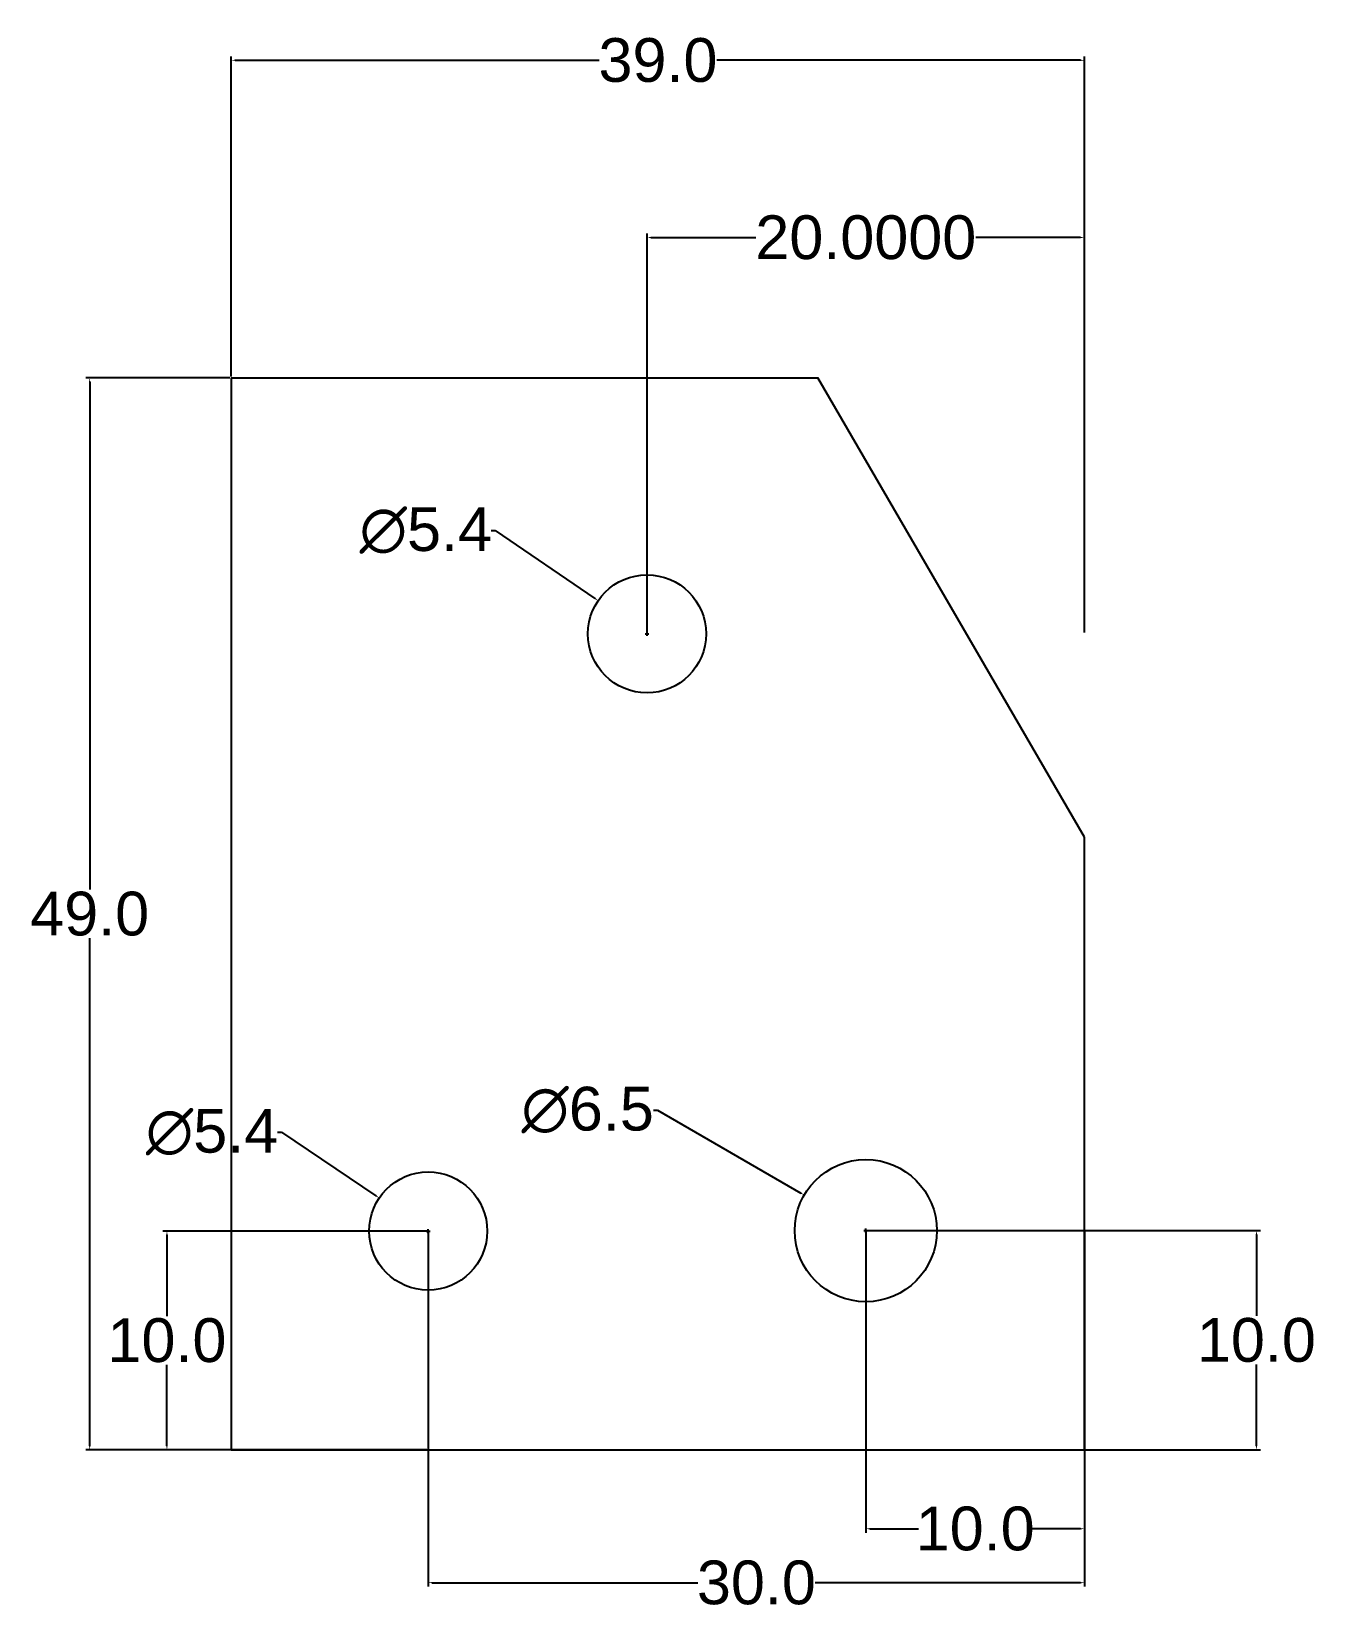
# Model space of a CAD drawing. Header units: millimetres. Extents: x 13.4 to 72, y -41.3 to 30.9.
import ezdxf

# ---------------------------------------------------------------- set-up
doc = ezdxf.new("R2010")
doc.units = ezdxf.units.MM
doc.header["$MEASUREMENT"] = 0
doc.styles.get("Standard").update_dxf_attribs({"font": 'arial.ttf'})
doc.dimstyles.get("Standard").update_dxf_attribs({"dimtxt": 2, "dimasz": 0.18, "dimexe": 0.18, "dimexo": 0.0625, "dimgap": 0.09, "dimtad": 0, "dimtih": 1, "dimtoh": 1, "dimdec": 1, "dimzin": 0, "dimdsep": 46, "dimtxsty": 'Standard', "dimcen": 0.09, "dimadec": 0, "dimazin": 0, "dimtfac": 1, "dimtdec": 1, "dimtofl": 0, "dimtmove": 0, "dimatfit": 3, "dimfxl": 1, "dimtolj": 1, "dimtzin": 0, "dimarcsym": 0})

# ---------------------------------------------------------------- blocks, each defined once
blk = doc.blocks.new('*D7')
at = {"color": 0, "lineweight": -2, "transparency": 16777216}
for p, q in [((22.496, 15.124), (22.496, 29.762)), ((61.496, 15.124), (61.496, 29.762)), ((22.676, 29.582), (39.313, 29.582)), ((61.316, 29.582), (44.68, 29.582))]:
    blk.add_line(p, q, dxfattribs=at)
at = {"color": 0, "transparency": 16777216}
for points in [[(22.676, 29.612), (22.676, 29.552), (22.496, 29.582)], [(61.316, 29.612), (61.316, 29.552), (61.496, 29.582)]]:
    blk.add_solid(points, dxfattribs=at)
at = {"layer": 'Defpoints', "color": 0, "transparency": 16777216}
for p in [(61.496, 29.582), (22.496, 15.061), (61.496, 15.061)]:
    blk.add_point(p, dxfattribs=at)
at = {"color": 0, "transparency": 16777216, "insert": (41.996, 29.582), "char_height": 2, "attachment_point": 5}
blk.add_mtext('\\A1;39.0', dxfattribs=at)
blk = doc.blocks.new('*D8')
at = {"color": 0, "lineweight": -2, "transparency": 16777216}
for p, q in [((41.496, 3.424), (41.496, 21.66)), ((41.676, 21.48), (46.464, 21.48)), ((61.316, 21.48), (56.528, 21.48)), ((61.496, 3.424), (61.496, 21.66))]:
    blk.add_line(p, q, dxfattribs=at)
at = {"color": 0, "transparency": 16777216}
for points in [[(41.676, 21.51), (41.676, 21.45), (41.496, 21.48)], [(61.316, 21.51), (61.316, 21.45), (61.496, 21.48)]]:
    blk.add_solid(points, dxfattribs=at)
at = {"layer": 'Defpoints', "color": 0, "transparency": 16777216}
for p in [(61.496, 21.48), (41.496, 3.361), (61.496, 3.361)]:
    blk.add_point(p, dxfattribs=at)
at = {"color": 0, "transparency": 16777216, "insert": (51.496, 21.48), "char_height": 2, "attachment_point": 5}
blk.add_mtext('\\A1;20.0000', dxfattribs=at)
blk = doc.blocks.new('*D9')
at = {"color": 0, "lineweight": -2, "transparency": 16777216}
for p, q in [((34.38, 8.085), (34.56, 8.085)), ((34.56, 8.085), (39.116, 4.982)), ((41.406, 3.361), (41.586, 3.361)), ((41.496, 3.271), (41.496, 3.451))]:
    blk.add_line(p, q, dxfattribs=at)
at = {"color": 0, "transparency": 16777216}
blk.add_solid([(39.133, 5.007), (39.099, 4.957), (39.265, 4.881)], dxfattribs=at)
at = {"layer": 'Defpoints', "color": 0, "transparency": 16777216}
for p in [(39.265, 4.881), (43.728, 1.841)]:
    blk.add_point(p, dxfattribs=at)
at = {"color": 0, "transparency": 16777216, "insert": (31.386, 8.085), "char_height": 2, "width": 3.11903, "attachment_point": 5}
blk.add_mtext('\\A1;∅5.4', dxfattribs=at)
blk = doc.blocks.new('*D10')
at = {"color": 0, "lineweight": -2, "transparency": 16777216}
for p, q in [((24.609, -19.419), (24.789, -19.419)), ((24.789, -19.419), (29.108, -22.33)), ((31.406, -23.939), (31.586, -23.939)), ((31.496, -24.029), (31.496, -23.849))]:
    blk.add_line(p, q, dxfattribs=at)
at = {"color": 0, "transparency": 16777216}
blk.add_solid([(29.125, -22.305), (29.091, -22.355), (29.257, -22.43)], dxfattribs=at)
at = {"layer": 'Defpoints', "color": 0, "transparency": 16777216}
for p in [(29.257, -22.43), (33.735, -25.448)]:
    blk.add_point(p, dxfattribs=at)
at = {"color": 0, "transparency": 16777216, "insert": (21.615, -19.419), "char_height": 2, "attachment_point": 5}
blk.add_mtext('\\A1;∅5.4', dxfattribs=at)
blk = doc.blocks.new('*D11')
at = {"color": 0, "lineweight": -2, "transparency": 16777216}
for p, q in [((41.789, -18.409), (41.969, -18.409)), ((41.969, -18.409), (48.527, -22.201)), ((51.496, -24.009), (51.496, -23.829)), ((51.406, -23.919), (51.586, -23.919))]:
    blk.add_line(p, q, dxfattribs=at)
at = {"color": 0, "transparency": 16777216}
blk.add_solid([(48.542, -22.175), (48.512, -22.227), (48.683, -22.292)], dxfattribs=at)
at = {"layer": 'Defpoints', "color": 0, "transparency": 16777216}
for p in [(48.683, -22.292), (54.31, -25.546)]:
    blk.add_point(p, dxfattribs=at)
at = {"color": 0, "transparency": 16777216, "insert": (38.783, -18.409), "char_height": 2, "attachment_point": 5}
blk.add_mtext('\\A1;∅6.5', dxfattribs=at)
blk = doc.blocks.new('*D12')
at = {"color": 0, "lineweight": -2, "transparency": 16777216}
for p, q in [((22.434, 15.061), (15.842, 15.061)), ((16.022, 14.881), (16.022, -8.328)), ((16.022, -33.759), (16.022, -10.55)), ((22.434, -33.939), (15.842, -33.939))]:
    blk.add_line(p, q, dxfattribs=at)
at = {"color": 0, "transparency": 16777216}
for points in [[(15.992, 14.881), (16.052, 14.881), (16.022, 15.061)], [(15.992, -33.759), (16.052, -33.759), (16.022, -33.939)]]:
    blk.add_solid(points, dxfattribs=at)
at = {"layer": 'Defpoints', "color": 0, "transparency": 16777216}
for p in [(22.496, 15.061), (16.022, -33.939), (22.496, -33.939)]:
    blk.add_point(p, dxfattribs=at)
at = {"color": 0, "transparency": 16777216, "insert": (16.022, -9.439), "char_height": 2, "attachment_point": 5}
blk.add_mtext('\\A1;49.0', dxfattribs=at)
blk = doc.blocks.new('*D13')
at = {"color": 0, "lineweight": -2, "transparency": 16777216}
for p, q in [((51.469, -23.919), (69.53, -23.919)), ((69.35, -24.099), (69.35, -27.818)), ((69.35, -33.759), (69.35, -30.04)), ((51.469, -33.939), (69.53, -33.939))]:
    blk.add_line(p, q, dxfattribs=at)
at = {"color": 0, "transparency": 16777216}
for points in [[(69.32, -24.099), (69.38, -24.099), (69.35, -23.919)], [(69.32, -33.759), (69.38, -33.759), (69.35, -33.939)]]:
    blk.add_solid(points, dxfattribs=at)
at = {"layer": 'Defpoints', "color": 0, "transparency": 16777216}
for p in [(51.406, -23.919), (51.406, -33.939), (69.35, -33.939)]:
    blk.add_point(p, dxfattribs=at)
at = {"color": 0, "transparency": 16777216, "insert": (69.35, -28.929), "char_height": 2, "attachment_point": 5}
blk.add_mtext('\\A1;10.0', dxfattribs=at)
blk = doc.blocks.new('*D14')
at = {"color": 0, "lineweight": -2, "transparency": 16777216}
for p, q in [((31.434, -23.939), (19.373, -23.939)), ((19.553, -24.119), (19.553, -27.828)), ((19.553, -33.759), (19.553, -30.05)), ((31.434, -33.939), (19.373, -33.939))]:
    blk.add_line(p, q, dxfattribs=at)
at = {"color": 0, "transparency": 16777216}
for points in [[(19.523, -24.119), (19.583, -24.119), (19.553, -23.939)], [(19.523, -33.759), (19.583, -33.759), (19.553, -33.939)]]:
    blk.add_solid(points, dxfattribs=at)
at = {"layer": 'Defpoints', "color": 0, "transparency": 16777216}
for p in [(31.496, -23.939), (19.553, -33.939), (31.496, -33.939)]:
    blk.add_point(p, dxfattribs=at)
at = {"color": 0, "transparency": 16777216, "insert": (19.553, -28.939), "char_height": 2, "attachment_point": 5}
blk.add_mtext('\\A1;10.0', dxfattribs=at)
blk = doc.blocks.new('*D15')
at = {"color": 0, "lineweight": -2, "transparency": 16777216}
for p, q in [((51.496, -23.981), (51.496, -37.728)), ((61.496, -23.981), (61.496, -37.728)), ((51.676, -37.548), (53.906, -37.548)), ((61.316, -37.548), (59.086, -37.548))]:
    blk.add_line(p, q, dxfattribs=at)
at = {"color": 0, "transparency": 16777216}
for points in [[(51.676, -37.518), (51.676, -37.578), (51.496, -37.548)], [(61.316, -37.518), (61.316, -37.578), (61.496, -37.548)]]:
    blk.add_solid(points, dxfattribs=at)
at = {"layer": 'Defpoints', "color": 0, "transparency": 16777216}
for p in [(51.496, -23.919), (61.496, -23.919), (61.496, -37.548)]:
    blk.add_point(p, dxfattribs=at)
at = {"color": 0, "transparency": 16777216, "insert": (56.496, -37.548), "char_height": 2, "attachment_point": 5}
blk.add_mtext('\\A1;10.0', dxfattribs=at)
blk = doc.blocks.new('*D16')
at = {"color": 0, "lineweight": -2, "transparency": 16777216}
for p, q in [((31.496, -24.002), (31.496, -40.194)), ((61.496, -24.002), (61.496, -40.194)), ((31.676, -40.014), (43.813, -40.014)), ((61.316, -40.014), (49.18, -40.014))]:
    blk.add_line(p, q, dxfattribs=at)
at = {"color": 0, "transparency": 16777216}
for points in [[(31.676, -39.984), (31.676, -40.044), (31.496, -40.014)], [(61.316, -39.984), (61.316, -40.044), (61.496, -40.014)]]:
    blk.add_solid(points, dxfattribs=at)
at = {"layer": 'Defpoints', "color": 0, "transparency": 16777216}
for p in [(31.496, -23.939), (61.496, -23.939), (61.496, -40.014)]:
    blk.add_point(p, dxfattribs=at)
at = {"color": 0, "transparency": 16777216, "insert": (46.496, -40.014), "char_height": 2, "attachment_point": 5}
blk.add_mtext('\\A1;30.0', dxfattribs=at)

msp = doc.modelspace()

# ---------------------------------------------------------------- linework, layer by layer
for p, q in [((22.496, 15.061), (22.496, -33.939)), ((22.496, 15.061), (49.306, 15.061)), ((61.496, -5.939), (49.306, 15.061)), ((61.496, -33.939), (61.496, -5.939)), ((61.496, -33.939), (61.496, -5.939)), ((22.496, -33.939), (61.496, -33.939))]:
    msp.add_line(p, q)
for centre, radius in [((41.496, 3.361), 2.7), ((51.496, -23.919), 3.25), ((31.496, -23.939), 2.7)]:
    msp.add_circle(centre, radius)

# ---------------------------------------------------------------- dimensions: what is measured, and where the dimension line sits
for base, p1, p2, picture, middle in [((61.496, 29.582), (22.496, 15.061), (61.496, 15.061), '*D7', (41.996, 29.582)), ((61.496, -40.014), (31.496, -23.939), (61.496, -23.939), '*D16', (46.496, -40.014)), ((61.496, -37.548), (51.496, -23.919), (61.496, -23.919), '*D15', (56.496, -37.548))]:
    dim = msp.add_linear_dim(base=base, p1=p1, p2=p2, dimstyle='Standard')
    dim.commit()
    dim.dimension.update_dxf_attribs({"geometry": picture, "text_midpoint": middle})
dim = msp.add_linear_dim(base=(61.496, 21.48), p1=(41.496, 3.361), p2=(61.496, 3.361), text='20.0000', dimstyle='Standard')
dim.commit()
dim.dimension.update_dxf_attribs({"geometry": '*D8', "text_midpoint": (51.496, 21.48)})
for base, p1, p2, picture, middle in [((16.022, -33.939), (22.496, 15.061), (22.496, -33.939), '*D12', (16.022, -9.439)), ((19.553, -33.939), (31.496, -23.939), (31.496, -33.939), '*D14', (19.553, -28.939)), ((69.35, -33.939), (51.406, -23.919), (51.406, -33.939), '*D13', (69.35, -28.929))]:
    dim = msp.add_linear_dim(base=base, p1=p1, p2=p2, angle=90, dimstyle='Standard')
    dim.commit()
    dim.dimension.update_dxf_attribs({"geometry": picture, "text_midpoint": middle})
for p1, p2, picture, middle in [((43.728, 1.841), (39.265, 4.881), '*D9', (31.386, 8.085)), ((54.31, -25.546), (48.683, -22.292), '*D11', (38.783, -18.409)), ((33.735, -25.448), (29.257, -22.43), '*D10', (21.615, -19.419))]:
    dim = msp.add_diameter_dim_2p(p1=p1, p2=p2, dimstyle='Standard')
    dim.commit()
    dim.dimension.update_dxf_attribs({"geometry": picture, "text_midpoint": middle, "dimtype": 163})

doc.saveas('drawing.dxf')
